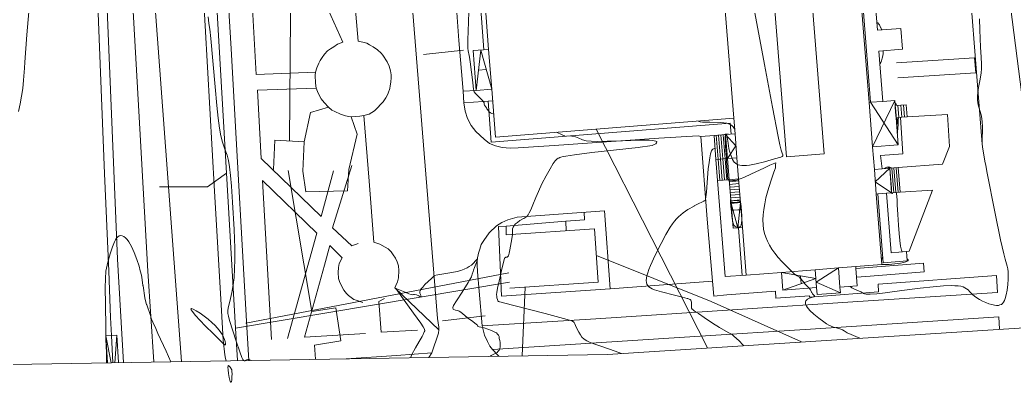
# Model space of a CAD drawing. Header units: metres. Extents: x 1233805 to 1234355, y 654698 to 655114.
# Drawn here: x 1233949.1 to 1234076.8, y 654698.2 to 654744.9 of the extents above; entities that cross this region are included whole.
import ezdxf

# ---------------------------------------------------------------- set-up
doc = ezdxf.new("R2010")
doc.units = ezdxf.units.M

msp = doc.modelspace()

# ---------------------------------------------------------------- linework, layer by layer
at = {"layer": 'ИИ_ВОДОПРОВОДЫ', "lineweight": 0}
for points in [[(1234081.64, 654705.57), (1234070.76, 654790.27), (1234046.97, 654859.04), (1234040.1, 654881.71), (1234023.38, 655065.71), (1234024.56, 655086.81)], [(1233967.94, 655082.8), (1233967.18, 655071.79), (1233964.52, 655012.19), (1233960.74, 654978.87), (1233962.89, 654934.91), (1233961.8, 654824.99), (1233961.76, 654810.37), (1233969.88, 654701)]]:
    msp.add_lwpolyline(points, dxfattribs=at)
at = {"layer": 'ИИ_ГОРИЗОНТАЛИ_ОСН', "lineweight": 0}
for points, elevation in [([(1234006.81, 654746.01), (1234006.76, 654744.48), (1234006.72, 654743.57), (1234006.66, 654742.17), (1234006.66, 654741.77), (1234006.67, 654741.47), (1234006.68, 654741.37), (1234006.68, 654741.25), (1234006.7, 654740.9), (1234006.85, 654740.31), (1234006.85, 654740.3), (1234006.9, 654740.08), (1234006.98, 654739.49), (1234007.33, 654736.81), (1234007.42, 654735.95), (1234007.44, 654735.83), (1234007.46, 654735.74), (1234007.5, 654735.65), (1234007.68, 654735.41), (1234008.26, 654734.8), (1234008.5, 654734.55), (1234008.7, 654734.33), (1234008.76, 654734.21), (1234008.76, 654734.15), (1234008.78, 654734.04), (1234008.82, 654733.93), (1234009.06, 654733.56), (1234009.13, 654733.46), (1234009.19, 654733.37), (1234009.41, 654733.08), (1234009.58, 654732.95), (1234009.77, 654732.85), (1234009.95, 654732.79), (1234010, 654732.78)], 3), ([(1233973.32, 654745.25), (1233973.42, 654744.45), (1233973.42, 654744.42), (1233973.52, 654743.67), (1233973.65, 654742.46), (1233974.21, 654736.26), (1233974.21, 654736.26), (1233974.43, 654733.87), (1233974.6, 654732.25), (1233974.77, 654730.95), (1233974.95, 654729.97), (1233975.17, 654729.15), (1233975.48, 654728.28), (1233975.76, 654727.51), (1233975.94, 654726.83), (1233976.08, 654725.98), (1233976.21, 654724.88), (1233976.32, 654723.5), (1233976.45, 654721.48), (1233976.45, 654721.48), (1233976.45, 654721.48), (1233976.65, 654717.96), (1233976.73, 654715.54), (1233976.75, 654714.12), (1233976.72, 654712.89), (1233976.66, 654711.81), (1233976.55, 654710.85), (1233976.37, 654709.87), (1233976.09, 654708.71), (1233975.9, 654707.9), (1233975.85, 654707.51), (1233975.86, 654707.17), (1233975.92, 654706.82), (1233976.08, 654706.29), (1233976.94, 654703.62), (1233977.4, 654702.23), (1233977.66, 654701.5), (1233977.77, 654701.26), (1233977.85, 654701.13), (1233977.93, 654701.09), (1233978.03, 654701.11), (1233978.08, 654701.14), (1233978.24, 654701.23), (1233978.4, 654701.26), (1233978.58, 654701.25), (1233978.78, 654701.19), (1233978.87, 654701.15)], 2.5), ([(1234055.79, 654710.65), (1234055.81, 654710.61), (1234055.89, 654710.53), (1234056, 654710.46), (1234056.18, 654710.37), (1234056.64, 654710.18), (1234057.17, 654709.96), (1234057.37, 654709.84), (1234057.51, 654709.75), (1234057.64, 654709.7), (1234057.82, 654709.67), (1234058.36, 654709.66), (1234059.19, 654709.71), (1234060.29, 654709.83), (1234062.42, 654710.1), (1234064.76, 654710.4), (1234066.42, 654710.59), (1234067.76, 654710.7), (1234068.78, 654710.75), (1234069.24, 654710.74), (1234069.64, 654710.71), (1234069.99, 654710.66), (1234070.28, 654710.58), (1234070.52, 654710.48), (1234070.73, 654710.35), (1234070.92, 654710.19), (1234071.14, 654709.95), (1234071.48, 654709.59), (1234071.74, 654709.38), (1234072.05, 654709.17), (1234072.4, 654708.96), (1234072.79, 654708.77), (1234073.2, 654708.58), (1234073.6, 654708.43), (1234073.98, 654708.31), (1234074.31, 654708.24), (1234074.58, 654708.21), (1234074.82, 654708.21), (1234075.02, 654708.26), (1234075.2, 654708.34), (1234075.35, 654708.46), (1234075.48, 654708.62), (1234075.59, 654708.83), (1234075.69, 654709.1), (1234075.83, 654709.58), (1234075.94, 654710.18), (1234076.02, 654710.87), (1234076.07, 654711.58), (1234076.09, 654712.09), (1234076.07, 654712.52), (1234076.02, 654712.9), (1234075.94, 654713.26), (1234075.85, 654713.56), (1234075.68, 654714.14), (1234075.51, 654714.81), (1234075.09, 654716.64), (1234074.4, 654720), (1234073.35, 654725.4), (1234073.2, 654726.2), (1234073.14, 654726.51), (1234072.77, 654728.54), (1234072.72, 654728.98), (1234072.72, 654729.43), (1234072.74, 654729.78), (1234072.77, 654730.59), (1234072.77, 654731.21), (1234072.74, 654731.75), (1234072.69, 654732.21), (1234072.59, 654732.67), (1234072.42, 654733.24), (1234072.21, 654733.97), (1234072.16, 654734.27), (1234072.13, 654734.56), (1234072.13, 654735.02), (1234072.17, 654735.57), (1234072.26, 654736.2), (1234072.42, 654737.05), (1234072.5, 654737.5), (1234072.59, 654738.08), (1234072.63, 654738.59), (1234072.63, 654739.19), (1234072.6, 654740.07), (1234072.54, 654741.35), (1234072.44, 654743.6), (1234072.4, 654745.02)], 4.5), ([(1234059.8, 654743.59), (1234059.79, 654743.62), (1234059.7, 654743.87), (1234059.69, 654743.9), (1234059.65, 654744), (1234059.54, 654744.24), (1234059.44, 654744.38), (1234059.33, 654744.49), (1234059.22, 654744.55), (1234059.19, 654744.55)], 5), ([(1234059.61, 654739.23), (1234059.65, 654739.26), (1234059.73, 654739.39), (1234059.81, 654739.62), (1234059.9, 654739.94), (1234059.97, 654740.27), (1234060.01, 654740.57), (1234060, 654740.84), (1234060, 654740.89)], 5), ([(1234061.79, 654733.89), (1234061.79, 654733.89), (1234061.69, 654734.05), (1234061.65, 654734.11), (1234061.62, 654734.15), (1234061.56, 654734.24), (1234061.53, 654734.27)], 5), ([(1234061.68, 654733.88), (1234061.68, 654733.88), (1234061.63, 654733.96), (1234061.61, 654733.99), (1234061.59, 654734.01), (1234061.55, 654734.07)], 5.5), ([(1234036.27, 654731.87), (1234036.27, 654731.87), (1234036.52, 654731.79), (1234036.81, 654731.75), (1234037.22, 654731.73), (1234037.75, 654731.72), (1234039.1, 654731.69), (1234039.57, 654731.65), (1234039.94, 654731.59), (1234040.29, 654731.49), (1234040.56, 654731.34), (1234040.76, 654731.15), (1234040.94, 654730.86), (1234040.94, 654730.86)], 3.5), ([(1234061.76, 654731.34), (1234061.8, 654731.6), (1234061.81, 654731.89), (1234061.81, 654731.95)], 5.5), ([(1234061.81, 654731.95), (1234061.82, 654732.25), (1234061.82, 654732.31)], 5.5), ([(1234061.93, 654731.6), (1234061.95, 654732.05), (1234061.98, 654732.3), (1234061.99, 654732.32), (1234061.99, 654732.33)], 5), ([(1234061.84, 654730.34), (1234061.87, 654730.48), (1234061.91, 654730.91), (1234061.93, 654731.49), (1234061.93, 654731.6)], 5), ([(1234019.84, 654729.98), (1234020.03, 654729.95), (1234020.52, 654729.84), (1234020.91, 654729.7), (1234021.01, 654729.64), (1234021.21, 654729.54), (1234021.39, 654729.47), (1234021.86, 654729.36), (1234022.5, 654729.29), (1234023.32, 654729.26), (1234024.55, 654729.28), (1234026.54, 654729.35), (1234028.74, 654729.42), (1234029.98, 654729.42), (1234030.33, 654729.4), (1234030.61, 654729.36), (1234030.81, 654729.31), (1234030.93, 654729.24), (1234030.97, 654729.16), (1234030.92, 654729.07), (1234030.8, 654728.96), (1234030.59, 654728.85), (1234030.34, 654728.75), (1234030.06, 654728.68), (1234028.79, 654728.52), (1234028.54, 654728.49), (1234022.61, 654727.83), (1234020.37, 654727.56), (1234019.27, 654727.39), (1234018.92, 654727.31), (1234018.63, 654727.22), (1234018.47, 654727.18), (1234018.44, 654727.17), (1234018.26, 654727.12), (1234018.09, 654726.99), (1234017.88, 654726.76), (1234017.64, 654726.43), (1234017.23, 654725.74), (1234016.72, 654724.83), (1234016.2, 654723.81), (1234015.74, 654722.82), (1234015.4, 654722.06), (1234015.02, 654721.14), (1234014.75, 654720.47), (1234014.57, 654720.09), (1234014.43, 654719.84), (1234014.28, 654719.66), (1234014.11, 654719.52), (1234013.86, 654719.38), (1234013.74, 654719.32), (1234013.37, 654719.1), (1234013.05, 654718.87), (1234012.79, 654718.66), (1234012.61, 654718.45), (1234012.5, 654718.26), (1234012.43, 654718.06), (1234012.4, 654717.84), (1234012.41, 654717.59), (1234012.41, 654717.58), (1234012.41, 654717.3), (1234012.34, 654716.76), (1234012.09, 654715.36), (1234011.98, 654714.9), (1234011.88, 654714.59), (1234011.82, 654714.49), (1234011.77, 654714.43), (1234011.71, 654714.4), (1234011.62, 654714.39), (1234011.55, 654714.39), (1234011.5, 654714.37), (1234011.4, 654714.26), (1234011.33, 654714.06), (1234011.24, 654713.76), (1234010.99, 654712.69), (1234010.86, 654712.07), (1234010.68, 654711.32), (1234010.47, 654710.4), (1234010.38, 654709.85), (1234010.37, 654709.6), (1234010.38, 654709.37), (1234010.41, 654709.17), (1234010.48, 654708.97), (1234010.49, 654708.95), (1234010.54, 654708.8), (1234010.56, 654708.74), (1234010.6, 654708.72), (1234010.75, 654708.68), (1234010.8, 654708.67), (1234012.4, 654708.25), (1234016.61, 654707.15), (1234019.45, 654706.38), (1234020.02, 654706.21), (1234020.26, 654706.1), (1234020.33, 654706.02), (1234020.41, 654705.85), (1234020.51, 654705.61), (1234020.71, 654705.16), (1234020.92, 654704.75), (1234021.13, 654704.41), (1234021.33, 654704.14), (1234021.61, 654703.87), (1234021.94, 654703.65), (1234022.39, 654703.45), (1234023.1, 654703.19), (1234023.9, 654702.92), (1234025.6, 654702.34), (1234026.4, 654702.03)], 3), ([(1234018.06, 654730.44), (1234018.81, 654730.1), (1234018.97, 654730.03), (1234019.07, 654729.98), (1234019.13, 654729.95), (1234019.13, 654729.95), (1234019.16, 654729.94), (1234019.17, 654729.93), (1234019.18, 654729.93), (1234019.18, 654729.93), (1234019.18, 654729.93)], 3), ([(1234040.16, 654730.18), (1234040.09, 654730.2), (1234039.81, 654730.21), (1234039.71, 654730.19), (1234039.66, 654730.14), (1234039.66, 654730.14)], 3.5), ([(1234038.43, 654728.38), (1234038.33, 654728.36), (1234038.23, 654728.33), (1234038.14, 654728.28), (1234038.06, 654728.19), (1234037.99, 654728.06), (1234037.86, 654727.68), (1234037.74, 654727.15), (1234037.65, 654726.54), (1234037.56, 654725.73), (1234037.36, 654723.39), (1234037.31, 654722.73), (1234037.25, 654722.13), (1234037.2, 654721.83), (1234037.14, 654721.69), (1234037.02, 654721.62), (1234036.99, 654721.61), (1234036.08, 654721.15), (1234035.75, 654720.98), (1234035.73, 654720.97), (1234034.95, 654720.53), (1234034.62, 654720.32), (1234034.32, 654720.1), (1234034.02, 654719.85), (1234033.74, 654719.59), (1234033.48, 654719.31), (1234033.22, 654719.02), (1234032.95, 654718.66), (1234032.68, 654718.27), (1234032.1, 654717.32), (1234031.49, 654716.16), (1234030.75, 654714.65), (1234030.14, 654713.31), (1234029.94, 654712.82), (1234029.79, 654712.4), (1234029.68, 654712.02), (1234029.62, 654711.69), (1234029.59, 654711.4), (1234029.61, 654711.16), (1234029.67, 654710.95), (1234029.78, 654710.76), (1234029.93, 654710.6), (1234030.13, 654710.45), (1234030.37, 654710.32), (1234030.66, 654710.21), (1234031.56, 654709.95), (1234033.22, 654709.52), (1234034.25, 654709.26), (1234034.83, 654709.11), (1234034.95, 654709.08), (1234034.95, 654709.08), (1234035.12, 654709.02), (1234035.24, 654708.96), (1234035.33, 654708.87), (1234035.38, 654708.76), (1234035.4, 654708.61), (1234035.39, 654708.37), (1234035.39, 654708.06), (1234035.42, 654707.86), (1234035.49, 654707.74), (1234035.6, 654707.63), (1234035.75, 654707.51), (1234036.01, 654707.35), (1234036.29, 654707.18), (1234037.05, 654706.66), (1234038.12, 654705.94), (1234039, 654705.39), (1234040.11, 654704.74), (1234040.52, 654704.5)], 3.5), ([(1234061.09, 654725.84), (1234061.07, 654725.87), (1234060.98, 654725.92), (1234060.89, 654725.96), (1234060.68, 654725.98), (1234060.49, 654725.94), (1234060.31, 654725.86), (1234060.19, 654725.77)], 5), ([(1234060.91, 654725.83), (1234060.91, 654725.84), (1234060.85, 654725.89), (1234060.77, 654725.9), (1234060.68, 654725.88), (1234060.58, 654725.84), (1234060.53, 654725.8)], 5.5), ([(1234040.46, 654721.7), (1234040.45, 654721.71), (1234040.44, 654721.7)], 4.5), ([(1234040.44, 654721.7), (1234040.44, 654721.44), (1234040.46, 654720.98), (1234040.58, 654719.92), (1234040.61, 654719.74)], 4.5), ([(1234040.45, 654721.62), (1234040.45, 654721.41), (1234040.47, 654721.05), (1234040.56, 654720.21), (1234040.58, 654720.11)], 5), ([(1234040.46, 654721.62), (1234040.46, 654721.62), (1234040.45, 654721.62)], 5), ([(1234040.46, 654721.53), (1234040.47, 654721.12), (1234040.54, 654720.51), (1234040.56, 654720.44)], 5.5), ([(1234040.47, 654721.53), (1234040.46, 654721.53)], 5.5), ([(1234060.97, 654722.65), (1234061.06, 654722.6), (1234061.16, 654722.58), (1234061.2, 654722.6), (1234061.23, 654722.64), (1234061.23, 654722.67)], 5.5), ([(1234062.47, 654715.09), (1234062.39, 654715.32), (1234062.26, 654715.83), (1234062.15, 654716.53), (1234062.06, 654717.42), (1234061.97, 654718.52), (1234061.89, 654719.86), (1234061.83, 654721.14), (1234061.8, 654721.76), (1234061.73, 654722.56), (1234061.72, 654722.63), (1234061.71, 654722.7)], 5), ([(1234040.48, 654721.36), (1234040.48, 654721.26), (1234040.5, 654721.15)], 6.5), ([(1234040.48, 654721.36), (1234040.48, 654721.36)], 6.5), ([(1234041.76, 654720.46), (1234041.76, 654720.46)], 5.5), ([(1233965.95, 654706.77), (1233965.86, 654707.06), (1233965.44, 654708.29), (1233965.42, 654708.34), (1233965.27, 654708.79), (1233965.19, 654709.18), (1233964.96, 654710.73), (1233964.95, 654710.77), (1233964.85, 654711.48), (1233964.74, 654712.07), (1233964.61, 654712.65), (1233964.45, 654713.23), (1233964.16, 654714.12), (1233963.82, 654714.99), (1233963.47, 654715.75), (1233963.12, 654716.35), (1233962.9, 654716.66), (1233962.69, 654716.9), (1233962.49, 654717.06), (1233962.29, 654717.16), (1233962.1, 654717.19), (1233961.91, 654717.14), (1233961.74, 654717.03), (1233961.57, 654716.84), (1233961.44, 654716.64), (1233961.3, 654716.39), (1233961.03, 654715.72), (1233960.74, 654714.85), (1233960.44, 654713.74), (1233960.26, 654713), (1233960.2, 654712.6), (1233960.2, 654712.57), (1233960.19, 654712.55), (1233960.14, 654711.7), (1233960.11, 654710.44), (1233960.12, 654708.39), (1233960.16, 654705.3), (1233960.19, 654703.9), (1233960.2, 654703.89), (1233960.25, 654702.13), (1233960.27, 654700.84)], 2.5), ([(1234002.34, 654712.04), (1234002.37, 654712.05), (1234002.84, 654712.13), (1234004.6, 654712.44), (1234005.29, 654712.58), (1234005.79, 654712.71), (1234006.22, 654712.86), (1234006.58, 654713.02), (1234006.86, 654713.19), (1234007.13, 654713.39), (1234007.39, 654713.64), (1234007.68, 654713.94), (1234007.72, 654713.99), (1234007.89, 654714.16), (1234007.92, 654714.17), (1234007.92, 654714.13), (1234007.88, 654713.97), (1234007.79, 654713.72), (1234007.71, 654713.52), (1234007.52, 654713.07), (1234007.4, 654712.72), (1234007.35, 654712.55), (1234007.25, 654712.2), (1234007.13, 654711.89), (1234006.95, 654711.54), (1234006.72, 654711.14), (1234005.93, 654709.92), (1234005.21, 654708.81), (1234004.85, 654708.19), (1234004.76, 654707.93), (1234004.75, 654707.84), (1234004.77, 654707.77), (1234004.8, 654707.71), (1234004.87, 654707.67), (1234005.1, 654707.61), (1234005.38, 654707.55), (1234005.57, 654707.47), (1234005.77, 654707.34), (1234006.3, 654706.91), (1234006.64, 654706.63), (1234007.33, 654706.12), (1234007.79, 654705.77), (1234007.9, 654705.66), (1234007.94, 654705.55), (1234007.95, 654705.52), (1234007.98, 654705.5), (1234008.15, 654705.46), (1234008.78, 654705.32), (1234009.26, 654705.17), (1234009.71, 654705), (1234010.07, 654704.83), (1234010.34, 654704.67), (1234010.5, 654704.53), (1234010.61, 654704.38), (1234010.68, 654704.21), (1234010.71, 654704), (1234010.72, 654703.95), (1234010.77, 654703.69), (1234010.81, 654703.43), (1234010.83, 654703.01), (1234010.81, 654702.83), (1234010.77, 654702.67), (1234010.69, 654702.48), (1234010.58, 654702.32), (1234010.43, 654702.18), (1234010.25, 654702.06), (1234010, 654701.94), (1234009.66, 654701.77), (1234009.57, 654701.69), (1234009.55, 654701.67)], 2.5), ([(1234059.98, 654714.42), (1234059.96, 654714.38), (1234059.79, 654714.13)], 5), ([(1234059.85, 654713.46), (1234060.79, 654713.48), (1234061.84, 654713.57), (1234062.25, 654713.63), (1234062.61, 654713.7), (1234062.91, 654713.79), (1234063.11, 654713.88), (1234063.19, 654713.93), (1234063.23, 654713.99), (1234063.22, 654714.04), (1234063.18, 654714.1), (1234063.1, 654714.18)], 5), ([(1233999.31, 654701.49), (1233999.5, 654701.89), (1233999.97, 654702.78), (1234000.41, 654703.56), (1234000.68, 654703.98), (1234000.81, 654704.2), (1234000.93, 654704.47), (1234001.08, 654704.8), (1234001.09, 654704.82), (1234001.12, 654704.89), (1234001.14, 654704.96), (1234001.09, 654705.14), (1234000.93, 654705.45), (1234000.63, 654705.91), (1233999.71, 654707.22), (1233998.16, 654709.36), (1233998.07, 654709.49), (1233997.42, 654710.38), (1233997.42, 654710.38), (1233997.42, 654710.38), (1233997.57, 654710.34), (1233998.41, 654710), (1233998.61, 654709.91), (1233999.1, 654709.71), (1233999.39, 654709.61), (1233999.55, 654709.58), (1233999.71, 654709.59), (1233999.84, 654709.59), (1234000.08, 654709.55), (1234000.38, 654709.44), (1234000.53, 654709.37), (1234000.65, 654709.32), (1234000.69, 654709.31), (1234000.7, 654709.34), (1234000.69, 654709.39), (1234000.6, 654709.58), (1234000.59, 654709.59), (1234000.52, 654709.76), (1234000.51, 654709.93), (1234000.57, 654710.11), (1234000.69, 654710.33), (1234000.89, 654710.57), (1234001.17, 654710.88), (1234002, 654711.68), (1234002.34, 654712)], 2.5), ([(1233974.32, 654704.24), (1233974.68, 654703.87), (1233975.19, 654703.37), (1233975.42, 654703.17), (1233975.48, 654703.14), (1233975.52, 654703.15), (1233975.54, 654703.2), (1233975.54, 654703.3), (1233975.5, 654703.56), (1233975.42, 654703.85), (1233975.3, 654704.14), (1233975.15, 654704.44), (1233974.97, 654704.74), (1233974.75, 654705.04), (1233974.5, 654705.34), (1233974.22, 654705.63), (1233973.81, 654706.01), (1233973.34, 654706.42), (1233972.81, 654706.82), (1233972.28, 654707.2), (1233971.79, 654707.51), (1233971.41, 654707.71), (1233971.18, 654707.79), (1233971.12, 654707.78), (1233971.1, 654707.73), (1233971.15, 654707.62), (1233971.26, 654707.45), (1233971.7, 654706.92), (1233972.25, 654706.32), (1233973, 654705.56), (1233973.95, 654704.6), (1233974.32, 654704.24)], 2.5), ([(1233968.55, 654700.98), (1233967.93, 654702.34), (1233966.88, 654704.61), (1233966.59, 654705.23), (1233966.22, 654706.05), (1233966.05, 654706.42), (1233965.99, 654706.55), (1233965.98, 654706.59), (1233965.97, 654706.6), (1233965.97, 654706.62), (1233965.97, 654706.62), (1233965.97, 654706.62)], 2.5), ([(1234040.57, 654704.5), (1234040.84, 654704.27), (1234041.54, 654703.64), (1234042.01, 654703.14), (1234042.09, 654703.04)], 3.5), ([(1233976.36, 654698.62), (1233976.38, 654698.97), (1233976.39, 654699.49), (1233976.38, 654699.63), (1233976.38, 654699.78), (1233976.38, 654699.87), (1233976.36, 654699.92), (1233976.14, 654700.27), (1233976.02, 654700.42), (1233975.94, 654700.47), (1233975.91, 654700.46), (1233975.89, 654700.42), (1233975.87, 654700.27), (1233975.88, 654699.93), (1233975.93, 654699.45), (1233976.01, 654698.97), (1233976.09, 654698.62), (1233976.16, 654698.42), (1233976.2, 654698.37), (1233976.24, 654698.36), (1233976.27, 654698.38), (1233976.31, 654698.43), (1233976.36, 654698.62)], 2.5)]:
    msp.add_lwpolyline(points, dxfattribs=dict(at, elevation=elevation))
at = {"layer": 'ИИ_ГОРИЗОНТАЛИ_УТОЛЩ', "lineweight": 0}
for points, elevation in [([(1234043.02, 654748.57), (1234044.79, 654739.13), (1234045.81, 654733.68), (1234046.55, 654729.88), (1234046.76, 654728.82), (1234046.92, 654728.15), (1234047.03, 654727.76), (1234047.12, 654727.52), (1234047.14, 654727.49), (1234047.14, 654727.42), (1234047.11, 654727.37), (1234047.04, 654727.33), (1234046.87, 654727.26), (1234046.06, 654727.01), (1234044.78, 654726.65), (1234043.71, 654726.39), (1234042.83, 654726.22), (1234042.47, 654726.18), (1234042.16, 654726.16), (1234041.88, 654726.17), (1234041.62, 654726.2), (1234041.4, 654726.25), (1234041.21, 654726.34), (1234041.04, 654726.45), (1234040.9, 654726.58), (1234040.78, 654726.74), (1234040.67, 654726.95), (1234040.52, 654727.29), (1234040.44, 654727.56), (1234040.43, 654727.63), (1234040.39, 654727.74), (1234040.38, 654727.76), (1234040.28, 654728), (1234040.2, 654728.34), (1234040.1, 654729.06), (1234039.99, 654729.82), (1234039.91, 654730.1), (1234039.86, 654730.16), (1234039.8, 654730.17), (1234039.76, 654730.16), (1234039.75, 654730.12), (1234039.73, 654729.89), (1234039.78, 654728.61), (1234039.86, 654727.59), (1234039.88, 654727.34), (1234039.9, 654727.01), (1234039.9, 654726.79), (1234039.98, 654725.52), (1234040.03, 654724.87), (1234040.07, 654724.52), (1234040.11, 654724.37), (1234040.17, 654724.31), (1234040.18, 654724.3), (1234040.2, 654724.28), (1234040.25, 654724.24), (1234040.32, 654724.22), (1234040.72, 654724.23), (1234040.77, 654724.23), (1234040.77, 654724.23), (1234041.02, 654724.26), (1234041.3, 654724.33), (1234041.67, 654724.46), (1234042.14, 654724.65), (1234043.12, 654725.1), (1234044.68, 654725.84), (1234045.45, 654726.2), (1234046.1, 654726.49), (1234046.22, 654726.53), (1234046.24, 654726.53), (1234046.24, 654726.52), (1234046.22, 654726.42), (1234046.22, 654726.42), (1234046.21, 654726.33), (1234046.2, 654726.29), (1234046.19, 654726.24), (1234046.19, 654726.2), (1234046.18, 654726.14), (1234046.18, 654726.09), (1234046.19, 654726.04), (1234046.17, 654725.87), (1234046.05, 654725.51), (1234045.98, 654725.33), (1234045.57, 654724.17), (1234045.19, 654722.9), (1234044.97, 654722.03), (1234044.8, 654721.25), (1234044.68, 654720.52), (1234044.6, 654719.84), (1234044.58, 654719.18), (1234044.6, 654718.57), (1234044.66, 654717.99), (1234044.78, 654717.45), (1234044.94, 654716.95), (1234045.15, 654716.45), (1234045.42, 654715.93), (1234045.74, 654715.42), (1234046.11, 654714.9), (1234046.53, 654714.37), (1234047.01, 654713.84), (1234047.59, 654713.24), (1234048.37, 654712.47), (1234048.59, 654712.28), (1234048.77, 654712.15), (1234048.98, 654712.02), (1234049.21, 654711.88), (1234049.41, 654711.66), (1234049.48, 654711.58), (1234049.66, 654711.38), (1234049.82, 654711.2), (1234049.92, 654711.05), (1234049.93, 654711.02), (1234050.12, 654710.82), (1234050.18, 654710.75), (1234050.38, 654710.57), (1234050.52, 654710.41), (1234050.67, 654710.19), (1234050.82, 654709.91), (1234050.85, 654709.87), (1234050.95, 654709.7), (1234051.1, 654709.53), (1234051.14, 654709.48), (1234051.19, 654709.42), (1234051.2, 654709.38), (1234051.17, 654709.34), (1234051.09, 654709.3), (1234050.93, 654709.25), (1234050.57, 654709.13), (1234050.31, 654709), (1234050.19, 654708.9), (1234050.1, 654708.8), (1234050.05, 654708.68), (1234050.03, 654708.56), (1234050.04, 654708.43), (1234050.08, 654708.28), (1234050.16, 654708.13), (1234050.27, 654707.96), (1234050.61, 654707.57), (1234051.11, 654707.09), (1234051.74, 654706.57), (1234052.39, 654706.08), (1234052.74, 654705.85), (1234053.06, 654705.66), (1234053.35, 654705.52), (1234053.62, 654705.41), (1234053.75, 654705.36), (1234053.8, 654705.35), (1234053.8, 654705.35), (1234053.81, 654705.35)], 4), ([(1233950.37, 654746.89), (1233950.05, 654742.97), (1233949.78, 654739.43), (1233949.72, 654738.68), (1233949.61, 654737.12), (1233949.5, 654736.07), (1233949.37, 654735.09), (1233949.18, 654734.09), (1233948.96, 654733.1)], 2), ([(1234061.69, 654732.3), (1234061.69, 654732.3), (1234061.67, 654732.56), (1234061.59, 654733.61), (1234061.57, 654733.87), (1234061.56, 654733.87), (1234061.56, 654733.87), (1234061.56, 654733.87), (1234061.56, 654733.87), (1234061.58, 654733.61), (1234061.62, 654733.1), (1234061.66, 654732.57), (1234061.67, 654732.31), (1234061.67, 654732.31), (1234061.67, 654732.29), (1234061.68, 654732.29), (1234061.68, 654732.29), (1234061.69, 654732.29), (1234061.69, 654732.29), (1234061.69, 654732.29), (1234061.69, 654732.3), (1234061.69, 654732.3)], 6), ([(1234060.86, 654725.82), (1234060.86, 654725.82), (1234060.9, 654725.28), (1234061, 654724.05), (1234061.07, 654723.18), (1234061.11, 654722.66), (1234061.11, 654722.66), (1234061.07, 654723.2), (1234060.91, 654725.3), (1234060.86, 654725.83), (1234060.86, 654725.82), (1234060.86, 654725.82)], 6), ([(1234040.43, 654721.79), (1234040.43, 654721.47), (1234040.46, 654720.91), (1234040.52, 654720.23), (1234040.6, 654719.62), (1234040.68, 654719.12), (1234040.77, 654718.76), (1234040.86, 654718.53), (1234040.96, 654718.37), (1234041.08, 654718.28), (1234041.22, 654718.26), (1234041.35, 654718.27), (1234041.36, 654718.27), (1234041.51, 654718.27), (1234041.51, 654718.27), (1234041.63, 654718.3), (1234041.72, 654718.39), (1234041.79, 654718.55), (1234041.83, 654718.79), (1234041.85, 654719.16), (1234041.85, 654719.65), (1234041.79, 654720.89), (1234041.75, 654721.26), (1234041.7, 654721.47), (1234041.63, 654721.59), (1234041.5, 654721.65), (1234041.2, 654721.67), (1234040.72, 654721.65), (1234040.72, 654721.65), (1234040.57, 654721.64), (1234040.5, 654721.65), (1234040.47, 654721.68), (1234040.46, 654721.75), (1234040.45, 654721.75), (1234040.44, 654721.8), (1234040.43, 654721.79)], 4), ([(1234040.47, 654721.44), (1234040.48, 654721.19), (1234040.52, 654720.81), (1234040.57, 654720.57), (1234040.6, 654720.49), (1234040.65, 654720.44), (1234040.72, 654720.43), (1234040.84, 654720.43), (1234041.37, 654720.47), (1234041.45, 654720.48), (1234041.64, 654720.49), (1234041.64, 654720.49), (1234041.67, 654720.5), (1234041.7, 654720.53), (1234041.73, 654720.64), (1234041.74, 654720.89), (1234041.72, 654721.25), (1234041.69, 654721.42), (1234041.67, 654721.45), (1234041.63, 654721.47), (1234041.28, 654721.46), (1234041.27, 654721.46), (1234041.04, 654721.44), (1234040.81, 654721.43), (1234040.62, 654721.42), (1234040.52, 654721.43), (1234040.48, 654721.45), (1234040.48, 654721.45), (1234040.47, 654721.44)], 6), ([(1234053.85, 654705.35), (1234054.02, 654705.31), (1234054.46, 654705.18), (1234054.78, 654705.06), (1234054.99, 654704.94), (1234055.4, 654704.7), (1234055.91, 654704.46), (1234056.49, 654704.22), (1234057.04, 654703.99)], 4)]:
    msp.add_lwpolyline(points, dxfattribs=dict(at, elevation=elevation))
at = {"layer": 'ИИ_ДОРОГИ_АД', "lineweight": 0}
for points in [[(1233966.35, 654700.94), (1233965.56, 654712.62), (1233964.56, 654730.9), (1233962.04, 654775.42), (1233960.38, 654804.09), (1233959.96, 654811.36), (1233959.9, 654812.35), (1233959.74, 654813.11), (1233959.51, 654814.09)], [(1233971.72, 654800.51), (1233972.6, 654798.65), (1233973.08, 654797.4), (1233973.52, 654789.4), (1233974.79, 654766.58), (1233975.44, 654755.31), (1233976.26, 654741.16), (1233976.91, 654729.64), (1233977.91, 654712.17), (1233978.35, 654704.68), (1233978.54, 654701.14)], [(1234001.65, 654701.53), (1234002.04, 654702.11), (1234002.92, 654704.66), (1234002.93, 654705.08), (1234002.93, 654705.42), (1234002.78, 654706.52), (1234001.08, 654727.73), (1233999.71, 654744.75), (1233998.6, 654758.27), (1233997.95, 654765.91), (1233997.64, 654769.63), (1234007.98, 654770.36)], [(1233987.12, 654738.17), (1233979.51, 654737.85), (1233978.99, 654747.09), (1233981.68, 654750.49), (1233984.9, 654754.65), (1233986.87, 654750.31), (1233989.08, 654745.43), (1233990.61, 654742.01)], [(1233972.51, 654751.81), (1233972.92, 654744.09), (1233974.15, 654722.88), (1233974.98, 654708.3), (1233975.24, 654703.74), (1233975.46, 654701.87), (1233975.55, 654701.4), (1233975.65, 654701.1)], [(1234026.66, 654748.91), (1234008.24, 654747.46), (1234008.75, 654741.03)], [(1233992.08, 654748.11), (1233992.61, 654742.14)], [(1234005.28, 654745.8), (1234005.54, 654742.22), (1234005.84, 654738.25), (1234006.07, 654735.72), (1234006.18, 654734.22), (1234006.34, 654733.15), (1234006.62, 654732.21), (1234007.11, 654731.32), (1234007.72, 654730.53), (1234008.78, 654729.55), (1234009.45, 654729), (1234010.22, 654728.7), (1234011.08, 654728.49), (1234012.13, 654728.39), (1234013.13, 654728.43), (1234017.78, 654728.75), (1234031.2, 654729.66), (1234036.26, 654730), (1234036.61, 654729.88), (1234037.43, 654719.3), (1234038.08, 654711.31), (1234024.96, 654710.35), (1234024.22, 654720.35), (1234013.02, 654719.53), (1234011.82, 654719.2), (1234011.04, 654718.87), (1234010.36, 654718.42), (1234009.42, 654717.51), (1234008.72, 654716.55), (1234008.38, 654716.03), (1234008.2, 654715.44), (1234008.03, 654714.92), (1234007.88, 654714.09), (1234007.86, 654713.41), (1234007.92, 654712.5), (1234008.11, 654710.05), (1234008.5, 654705.59), (1234008.82, 654704.4), (1234009.19, 654703.56), (1234009.49, 654702.99), (1234009.85, 654702.55), (1234010.53, 654701.8), (1234010.66, 654701.69)], [(1233992.61, 654742.14), (1233993.19, 654742.02), (1233993.71, 654741.88), (1233994.06, 654741.68), (1233994.5, 654741.41), (1233995.06, 654741.02), (1233995.56, 654740.58), (1233995.77, 654740.34), (1233996.33, 654739.47), (1233996.57, 654738.92), (1233996.73, 654738.31), (1233996.81, 654737.8), (1233996.81, 654737.47), (1233996.79, 654736.88), (1233996.72, 654736.39), (1233996.64, 654736.04), (1233996.45, 654735.46), (1233996.32, 654735.18), (1233996.14, 654734.88), (1233995.82, 654734.36), (1233995.52, 654734.03), (1233995.08, 654733.58), (1233994.68, 654733.2), (1233993.99, 654732.77), (1233993.33, 654732.6), (1233992.8, 654732.5), (1233992.25, 654732.46), (1233991.67, 654732.43), (1233991.41, 654732.45), (1233990.95, 654732.54), (1233990.33, 654732.75), (1233989.61, 654733.09), (1233989.21, 654733.29), (1233988.8, 654733.67), (1233988.21, 654734.25), (1233987.84, 654734.75), (1233987.57, 654735.19), (1233987.36, 654735.68), (1233987.2, 654736.11), (1233987.09, 654736.76), (1233987.05, 654737.75), (1233987.12, 654738.17), (1233987.28, 654738.7), (1233987.53, 654739.3), (1233987.69, 654739.66), (1233987.95, 654740.05), (1233988.26, 654740.48), (1233988.67, 654740.89), (1233989.03, 654741.16), (1233989.46, 654741.43), (1233989.94, 654741.75), (1233990.61, 654742.01)], [(1234061.74, 654739.34), (1234071.76, 654740.01), (1234071.91, 654738.07), (1234061.9, 654737.44)], [(1233987.2, 654736.11), (1233979.64, 654735.84), (1233980.14, 654727.06), (1233987.84, 654719.63), (1233989.42, 654725.5)], [(1234007.75, 654735.81), (1234006.07, 654735.72)], [(1234006.18, 654734.22), (1234009.87, 654734.47)], [(1234009.27, 654734.43), (1234009.68, 654729.18), (1234040.38, 654731.59), (1234040.49, 654730.21)], [(1233985.65, 654729.23), (1233986.46, 654732.98), (1233988.8, 654733.67)], [(1233991.67, 654732.43), (1233992.47, 654730.19), (1233991.38, 654725.66), (1233991.21, 654722.93), (1233985.86, 654722.79), (1233985.47, 654725.45)], [(1233993.33, 654732.6), (1233994.01, 654724.16), (1233994.61, 654716.32), (1233995.38, 654716.07), (1233996.06, 654715.68), (1233996.43, 654715.49), (1233996.83, 654715.08), (1233997.1, 654714.68), (1233997.4, 654714.28), (1233997.59, 654713.81), (1233997.75, 654713.29), (1233997.81, 654712.7), (1233997.75, 654711.76), (1233997.65, 654711.24), (1233997.44, 654710.77), (1233997.3, 654710.48), (1234002.93, 654705.08)], [(1234059.87, 654725.75), (1234059.68, 654727.47), (1234062.55, 654727.69), (1234062.24, 654732.35)], [(1234063.11, 654732.41), (1234068.3, 654732.72), (1234068.53, 654728.61), (1234067.66, 654726.33), (1234061.95, 654725.91)], [(1234038.3, 654730.03), (1234036.61, 654729.88)], [(1233991.77, 654726.18), (1233989.29, 654718.17), (1233991.77, 654715.85), (1233992.59, 654716.15)], [(1233983.53, 654703.95), (1233987.28, 654717.47), (1233980.32, 654724.25), (1233981.45, 654703.82)], [(1234042.42, 654712.08), (1234039.74, 654711.93), (1234038.75, 654724.24)], [(1234062.2, 654722.74), (1234066.36, 654723), (1234063.37, 654715.15), (1234063.03, 654715.13)], [(1234019.25, 654719.01), (1234021.68, 654719.19), (1234021.62, 654720.16)], [(1234024.96, 654710.35), (1234010.98, 654709.39), (1234010.62, 654718.32), (1234011.58, 654718.39)], [(1234041.44, 654718.18), (1234041.92, 654712.05)], [(1233993.19, 654708.58), (1233992.34, 654708.88), (1233992.04, 654708.98), (1233991.36, 654709.5), (1233991.08, 654709.72), (1233990.75, 654710.16), (1233990.49, 654710.64), (1233990.21, 654711.27), (1233990.08, 654711.68), (1233990.03, 654712.42), (1233990.07, 654713.07), (1233990.15, 654713.6), (1233990.53, 654714.32), (1233988.94, 654715.89), (1233988.25, 654713.37), (1233985.69, 654704.13), (1233993.52, 654704.6)], [(1234038.08, 654711.31), (1234038.25, 654709.4), (1234039.94, 654709.55), (1234046.18, 654710.05), (1234046.23, 654709.12), (1234050.56, 654709.45), (1234050.57, 654709.25), (1234051.75, 654709.35), (1234059.42, 654709.94), (1234059.37, 654710.92), (1234074.58, 654712.06), (1234074.71, 654709.86), (1234056.75, 654708.69), (1234041.33, 654707.69), (1234023.12, 654706.5), (1234008.5, 654705.59)], [(1234000.21, 654705.03), (1233995.53, 654704.77), (1233995.25, 654708.71), (1233995.98, 654709.1)], [(1234074.96, 654705.14), (1234074.87, 654706.75), (1234052.03, 654705.23), (1234034.52, 654704.12), (1234009.85, 654702.55)], [(1233991.06, 654701.36), (1233997.51, 654701.79), (1234002.04, 654702.11)]]:
    msp.add_lwpolyline(points, dxfattribs=at)
at = {"layer": 'ИИ_ЛЭП_ВН', "lineweight": 0}
for points in [[(1233958.08, 654861.01), (1233970.19, 654826.91), (1233971.97, 654794.82), (1233974.53, 654745.11), (1233976.82, 654705.27), (1233977.1, 654701.12)], [(1233975.67, 654725.19), (1233973.22, 654723.43), (1233967.07, 654723.43)]]:
    msp.add_lwpolyline(points, dxfattribs=at)
at = {"layer": 'ИИ_ЛЭП_НН', "lineweight": 0, "elevation": -11.67}
for points in [[(1234068.81, 654778.87), (1234070.47, 654757.73), (1234072.72, 654728.91)], [(1234023.18, 654714.63), (1234037.91, 654708.69), (1234049.51, 654703.51)]]:
    msp.add_lwpolyline(points, dxfattribs=at)
at = {"layer": 'ИИ_ЛЭП_НН', "lineweight": 0}
for points in [[(1234023.17, 654730.84), (1234037.44, 654702.74)], [(1233976.82, 654705.27), (1234012.04, 654711.21)], [(1234013.64, 654701.74), (1234014.02, 654710.54)]]:
    msp.add_lwpolyline(points, dxfattribs=at)
at = {"layer": 'ИИ_ОБОРУДОВАНИЕ', "lineweight": 0}
msp.add_lwpolyline([(1234011.61, 654717.26), (1234022.94, 654718.06), (1234023.43, 654711.21), (1234012.09, 654710.4)], dxfattribs=at)
at = {"layer": 'ИИ_ОГРАДЫ', "lineweight": 0}
for points in [[(1233962.46, 654700.87), (1233961.66, 654714.13), (1233960.08, 654752.51), (1233959.43, 654772.16), (1233958.64, 654798.37), (1233952.63, 654798.62)], [(1234011.61, 654717.26), (1234011.58, 654718.39), (1234019.25, 654719.01), (1234019.29, 654717.8)]]:
    msp.add_lwpolyline(points, dxfattribs=at)
at = {"layer": 'ИИ_СООРУЖЕНИЕ', "lineweight": 0, "elevation": 4.48}
for points in [[(1234006.1, 654740.99), (1234000.96, 654740.44)], [(1234008.89, 654706.85), (1234003.44, 654706.22)]]:
    msp.add_lwpolyline(points, dxfattribs=at)
at = {"layer": 'ИИ_СТРОЕНИЕ', "lineweight": 0}
for points in [[(1234045.42, 654754.78), (1234047.59, 654727.28), (1234052.43, 654727.66), (1234050.26, 654755.16), (1234045.42, 654754.78)], [(1234039.49, 654749.32), (1234040.84, 654732.23), (1234040.99, 654730.25), (1234041.23, 654727.16), (1234041.45, 654724.45), (1234041.69, 654721.4), (1234041.94, 654718.21), (1234042.42, 654712.08), (1234046.98, 654712.44), (1234051.28, 654712.78), (1234054.27, 654713.02), (1234056.49, 654713.19), (1234059.85, 654713.46), (1234059.13, 654722.5), (1234058.89, 654725.67), (1234058.66, 654728.55), (1234058.21, 654734.27), (1234056.99, 654749.75)], [(1234062.28, 654743.78), (1234059.27, 654743.55), (1234058.77, 654749.89), (1234057.2, 654749.77), (1234058.41, 654734.29), (1234059.99, 654734.41), (1234059.48, 654740.85), (1234062.49, 654741.09), (1234062.28, 654743.78)], [(1234008.89, 654746.91), (1234009.35, 654741.08), (1234009.75, 654735.97), (1234010.23, 654729.82), (1234040.84, 654732.23), (1234039.49, 654749.32), (1234029.99, 654748.57), (1234026.7, 654748.31), (1234008.89, 654746.91)], [(1234007.34, 654740.92), (1234007.75, 654735.81), (1234009.75, 654735.97), (1234009.35, 654741.08), (1234007.34, 654740.92)], [(1234007.75, 654735.81), (1234008.34, 654741), (1234009.75, 654735.97)], [(1234008.04, 654738.41), (1234009.05, 654738.49)], [(1234061.51, 654734.53), (1234061.56, 654733.87), (1234061.69, 654732.3), (1234061.96, 654728.81), (1234058.66, 654728.55), (1234058.21, 654734.27), (1234058.41, 654734.29), (1234059.99, 654734.41), (1234061.51, 654734.53)], [(1234058.41, 654734.29), (1234061.96, 654728.81)], [(1234061.51, 654734.53), (1234058.66, 654728.55)], [(1234062.99, 654733.98), (1234063.11, 654732.41), (1234062.4, 654732.36), (1234061.69, 654732.3), (1234061.56, 654733.87), (1234062.28, 654733.93), (1234062.99, 654733.98)], [(1234061.92, 654733.9), (1234062.04, 654732.33)], [(1234062.28, 654733.93), (1234062.4, 654732.36)], [(1234062.63, 654733.96), (1234062.76, 654732.39)], [(1234040.03, 654727.06), (1234039.79, 654730.15), (1234038.3, 654730.03), (1234038.54, 654726.94), (1234040.03, 654727.06)], [(1234038.84, 654726.97), (1234038.59, 654730.06)], [(1234039.14, 654726.99), (1234038.89, 654730.08)], [(1234039.44, 654727.01), (1234039.19, 654730.1)], [(1234039.74, 654727.04), (1234039.49, 654730.13)], [(1234039.79, 654730.15), (1234040.03, 654727.06), (1234041.23, 654727.16), (1234040.99, 654730.25), (1234039.79, 654730.15)], [(1234039.79, 654730.15), (1234041.11, 654728.7), (1234040.03, 654727.06)], [(1234040.25, 654724.35), (1234040.03, 654727.06), (1234038.54, 654726.94), (1234038.75, 654724.24), (1234040.25, 654724.35)], [(1234039.05, 654724.26), (1234038.84, 654726.97)], [(1234039.35, 654724.28), (1234039.14, 654726.99)], [(1234039.65, 654724.31), (1234039.44, 654727.01)], [(1234039.95, 654724.33), (1234039.74, 654727.04)], [(1234040.03, 654727.06), (1234040.25, 654724.35), (1234041.45, 654724.45), (1234041.23, 654727.16), (1234040.03, 654727.06)], [(1234060.86, 654725.82), (1234061.11, 654722.66), (1234060.46, 654722.61), (1234059.34, 654722.52), (1234059.13, 654722.5), (1234058.89, 654725.67), (1234060.86, 654725.82)], [(1234060.86, 654725.82), (1234059.01, 654724.09), (1234061.11, 654722.66)], [(1234060.86, 654725.82), (1234061.11, 654722.66), (1234061.66, 654722.7), (1234062.2, 654722.74), (1234061.95, 654725.91), (1234061.41, 654725.87), (1234060.86, 654725.82)], [(1234061.14, 654725.85), (1234061.39, 654722.68)], [(1234061.41, 654725.87), (1234061.66, 654722.7)], [(1234061.68, 654725.89), (1234061.93, 654722.72)], [(1234040.49, 654721.3), (1234041.69, 654721.4), (1234041.45, 654724.45), (1234040.25, 654724.35), (1234040.49, 654721.3)], [(1234040.27, 654724.09), (1234041.47, 654724.19)], [(1234040.3, 654723.74), (1234041.5, 654723.84)], [(1234040.32, 654723.4), (1234041.52, 654723.49)], [(1234040.35, 654723.05), (1234041.55, 654723.14)], [(1234040.38, 654722.7), (1234041.58, 654722.79)], [(1234040.4, 654722.35), (1234041.61, 654722.44)], [(1234040.43, 654722), (1234041.63, 654722.09)], [(1234040.46, 654721.65), (1234041.66, 654721.75)], [(1234060.46, 654722.61), (1234059.34, 654722.52), (1234060.03, 654713.69), (1234063.12, 654713.94), (1234063.03, 654715.13), (1234061.06, 654714.97), (1234060.46, 654722.61)], [(1234040.49, 654721.3), (1234040.74, 654718.12), (1234041.94, 654718.21), (1234041.69, 654721.4), (1234040.49, 654721.3)], [(1234040.49, 654721.3), (1234041.34, 654718.17), (1234041.69, 654721.4)], [(1234051.28, 654712.78), (1234051.46, 654710.52), (1234047.15, 654710.18), (1234046.98, 654712.44), (1234051.28, 654712.78)], [(1234051.53, 654709.59), (1234051.46, 654710.52), (1234051.28, 654712.78), (1234054.27, 654713.02), (1234054.47, 654710.54), (1234054.52, 654709.83), (1234051.53, 654709.59)], [(1234054.27, 654713.02), (1234051.4, 654711.19), (1234054.52, 654709.83)], [(1234054.27, 654713.02), (1234054.47, 654710.54), (1234056.69, 654710.72), (1234056.6, 654711.84), (1234056.51, 654712.94), (1234056.49, 654713.19), (1234054.27, 654713.02)], [(1234065.21, 654713.62), (1234065.3, 654712.52), (1234058.34, 654711.97), (1234056.6, 654711.84), (1234056.51, 654712.94), (1234065.21, 654713.62)], [(1234046.98, 654712.44), (1234051.37, 654711.65), (1234047.15, 654710.18)], [(1234049.4, 654712), (1234049.48, 654710.99)]]:
    msp.add_lwpolyline(points, dxfattribs=at)
at = {"layer": 'ИИ_ТЕПЛОТРАССА', "lineweight": 0}
msp.add_lwpolyline([(1233956.36, 654834.2), (1233956.66, 654826.92), (1233956.58, 654824.78), (1233956.7, 654816.32), (1233957.18, 654806.78), (1233957.56, 654795.07), (1233957.94, 654786.38), (1233958.15, 654778.55), (1233958.47, 654770.31), (1233958.82, 654758), (1233959.08, 654749.02), (1233959.51, 654738.12), (1233960.02, 654725.14), (1233960.55, 654712.62), (1233960.79, 654706.65), (1233960.89, 654704.33), (1233961.1, 654700.85)], dxfattribs=at)
at = {"layer": 'ИИ_ТЕПЛОТРАССА', "lineweight": 0, "elevation": 25.52}
for points in [[(1233983.77, 654729.33), (1233984.23, 654788.04), (1233991.8, 654808.38)], [(1233987.12, 654701.29), (1233986.98, 654703.12), (1233990.36, 654703.65), (1233989.7, 654707.9), (1233986.64, 654707.42), (1233983.59, 654725.55)]]:
    msp.add_lwpolyline(points, dxfattribs=at)
at = {"layer": 'ИИ_ТЕПЛОТРАССА', "color": 7, "lineweight": 0}
for points in [[(1233981.71, 654725.65), (1233981.89, 654729.43), (1233985.65, 654729.23), (1233985.47, 654725.45)], [(1233961.79, 654700.86), (1233961.59, 654704.37), (1233960.19, 654704.29), (1233960.4, 654700.84)], [(1233960.87, 654700.85), (1233960.19, 654704.29)], [(1233961.59, 654704.37), (1233961.32, 654700.85)]]:
    msp.add_lwpolyline(points, dxfattribs=at)
at = {"layer": 'ИИ_ЭЛЕКТРОКАБЕЛЬ_ВН', "lineweight": 0}
msp.add_lwpolyline([(1233978.17, 654705.91), (1234011.95, 654712.37)], dxfattribs=at)
at = {"layer": 'Оформление точек', "color": 41, "lineweight": 0}
msp.add_lwpolyline([(1234087.6, 655090.37), (1234059.48, 655089.9), (1234043.42, 655091.71), (1234034.67, 655090.39), (1234028.24, 655086.88), (1234010.91, 655086.52), (1233982.67, 655082.29), (1233956.24, 655083.2), (1233946.66, 655081.45), (1233930.2, 655076.46), (1233877.22, 655076.53), (1233835.71, 655079.57), (1233829.43, 655025.75), (1233818.22, 654852.93), (1233807.51, 654725.36), (1233805.35, 654698.23), (1234024.62, 654701.92), (1234177.24, 654711.68)], dxfattribs=at)

doc.saveas('drawing.dxf')
